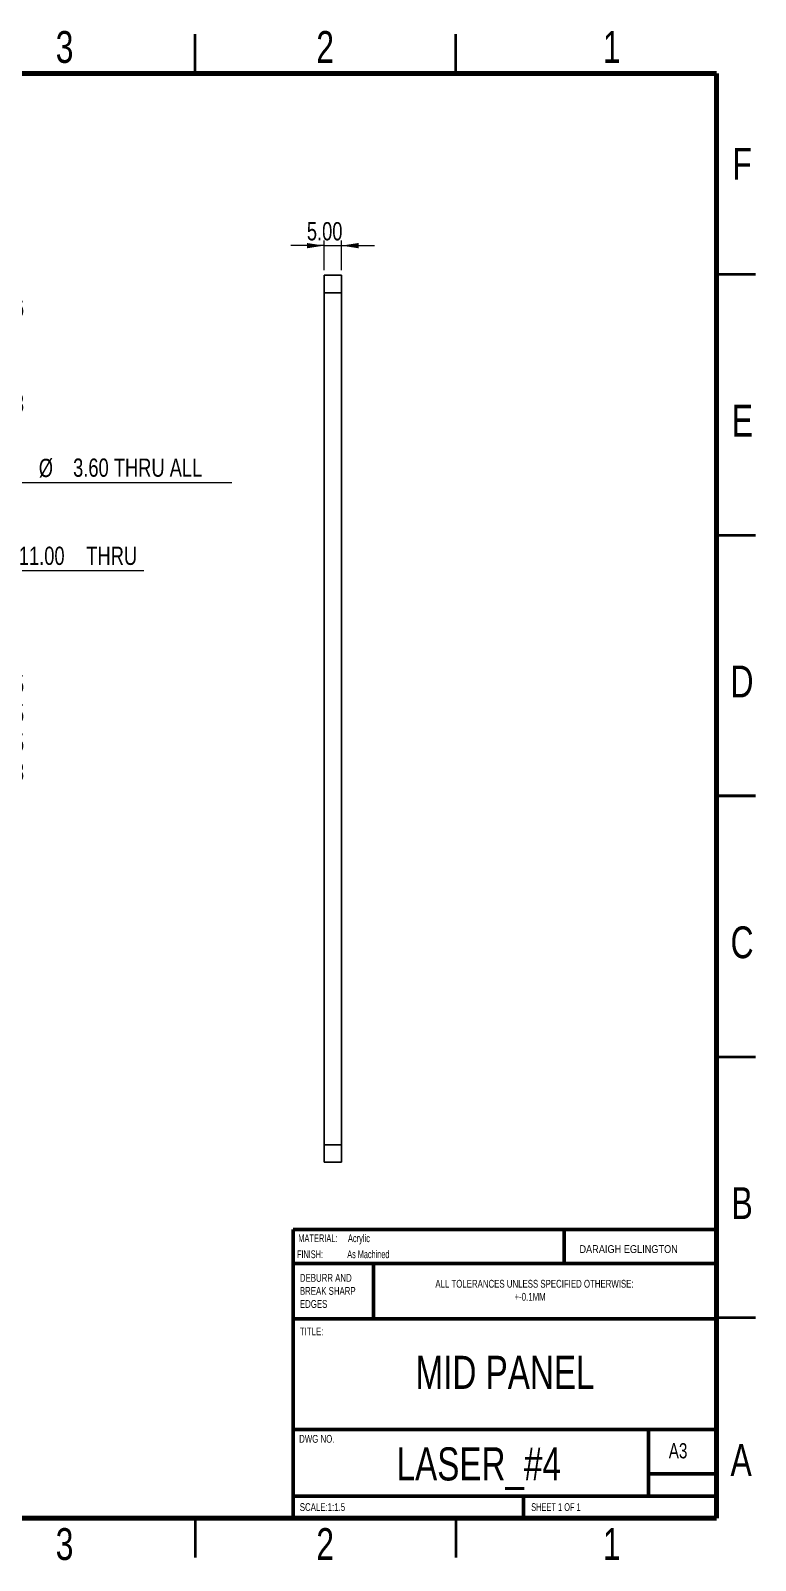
# Model space of a CAD drawing. Header units: millimetres. Extents: x 2 to 418, y 2 to 295.
# Drawn here: x 278.4 to 417.5, y 1.9 to 295.2 of the extents above; entities that cross this region are included whole.
import ezdxf

# ---------------------------------------------------------------- set-up
doc = ezdxf.new("R2010")
doc.units = ezdxf.units.MM
doc.styles.add('SLDTEXTSTYLE0', font='TXT', dxfattribs={"width": 0.75})
doc.styles.add('SLDTEXTSTYLE1', font='TXT', dxfattribs={"width": 0.877898})
doc.styles.add('SLDTEXTSTYLE2', font='TXT', dxfattribs={"width": 0.641667})
doc.styles.add('SLDTEXTSTYLE3', font='TXT', dxfattribs={"width": 0.690476})
doc.styles.add('SLDTEXTSTYLE4', font='TXT', dxfattribs={"width": 0.6875})
doc.dimstyles.new('SLDDIMSTYLE1', dxfattribs={"dimtxt": 3.5, "dimasz": 3.302, "dimexe": 0, "dimexo": 0.0625, "dimgap": 0.875, "dimtad": 0, "dimtih": 1, "dimtoh": 1, "dimdec": 1, "dimlfac": 1.5, "dimrnd": 1e-09, "dimzin": 12, "dimdsep": 46, "dimtxsty": 'SLDTEXTSTYLE0', "dimsah": 1, "dimcen": 0.09, "dimadec": 0, "dimazin": 3, "dimtfac": 1, "dimtdec": 1, "dimtofl": 0, "dimtmove": 0, "dimatfit": 3, "dimfxl": 1, "dimfrac": 2, "dimtolj": 1, "dimtzin": 12, "dimarcsym": 0})
doc.dimstyles.new('SLDDIMSTYLE4', dxfattribs={"dimtxt": 3.5, "dimasz": 3.302, "dimexe": 0, "dimexo": 0.0625, "dimgap": 0.875, "dimtad": 0, "dimtih": 1, "dimtoh": 1, "dimlfac": 1.5, "dimrnd": 1e-09, "dimzin": 4, "dimdsep": 46, "dimtxsty": 'SLDTEXTSTYLE0', "dimsah": 1, "dimcen": 0, "dimadec": 0, "dimazin": 1, "dimtfac": 1, "dimtofl": 0, "dimtmove": 0, "dimatfit": 3, "dimfxl": 1, "dimfrac": 2, "dimtolj": 1, "dimtzin": 12, "dimarcsym": 0})
doc.dimstyles.new('SLDDIMSTYLE5', dxfattribs={"dimtxt": 3.5, "dimasz": 3.302, "dimexe": 0, "dimexo": 0.0625, "dimgap": 0.875, "dimtad": 0, "dimtih": 1, "dimtoh": 1, "dimlfac": 1.5, "dimrnd": 1e-09, "dimzin": 4, "dimdsep": 46, "dimtxsty": 'SLDTEXTSTYLE0', "dimsah": 1, "dimcen": 0, "dimadec": 0, "dimazin": 1, "dimtfac": 1, "dimtofl": 0, "dimtmove": 0, "dimatfit": 3, "dimfxl": 1, "dimfrac": 2, "dimtolj": 1, "dimtzin": 12, "dimarcsym": 0})
doc.dimstyles.new('SLDDIMSTYLE6', dxfattribs={"dimtxt": 3.5, "dimasz": 3.302, "dimexe": 0, "dimexo": 0.0625, "dimgap": 0.875, "dimtad": 1, "dimlfac": 1.5, "dimrnd": 1e-09, "dimzin": 4, "dimdsep": 46, "dimtxsty": 'SLDTEXTSTYLE0', "dimsah": 1, "dimcen": 0.09, "dimadec": 0, "dimazin": 1, "dimtfac": 1, "dimtmove": 0, "dimatfit": 0, "dimfxl": 1, "dimfrac": 2, "dimtolj": 1, "dimtzin": 12, "dimarcsym": 0})

# ---------------------------------------------------------------- blocks, each defined once
blk = doc.blocks.new('SW_NOTE_0')
at = {"color": 0, "linetype": 'Continuous', "lineweight": 0, "char_height": 1.5, "attachment_point": 1, "style": 'SLDTEXTSTYLE0'}
for s, insert in [('ALL TOLERANCES UNLESS SPECIFIED OTHERWISE:', (0, 1.93)), ('+-0.1MM', (15.19, -0.57))]:
    blk.add_mtext(s, dxfattribs=dict(at, insert=insert))
blk = doc.blocks.new('SW_NOTE_0_1')
at = {"color": 0, "linetype": 'Continuous', "lineweight": 0, "char_height": 1.5, "attachment_point": 1, "style": 'SLDTEXTSTYLE0'}
for s, insert in [('DEBURR AND', (0, 1.93)), ('BREAK SHARP', (0, -0.57)), ('EDGES', (0, -3.07))]:
    blk.add_mtext(s, dxfattribs=dict(at, insert=insert))
blk = doc.blocks.new('_D_17')
at = {"color": 7, "linetype": 'Continuous', "lineweight": 0}
for p, q in [((258.39, 154.18), (208.91, 154.18)), ((263.39, 153.12), (258.39, 154.18)), ((263.39, 153.12), (268.39, 153.12)), ((267.37, 124.53), (267.37, 153.12))]:
    blk.add_line(p, q, dxfattribs=at)
at = {"color": 7, "linetype": 'Continuous', "lineweight": 18}
blk.add_solid([(267.37, 153.12), (266.86, 149.82), (267.88, 149.82)], dxfattribs=at)
at = {"color": 7, "linetype": 'Continuous', "lineweight": 18, "insert": (268.39, 154.86), "char_height": 3.5, "attachment_point": 1, "style": 'SLDTEXTSTYLE0'}
blk.add_mtext('113.8', dxfattribs=at)
blk = doc.blocks.new('_D_18')
at = {"color": 7, "linetype": 'Continuous', "lineweight": 0}
for p, q in [((263.39, 158.74), (258.39, 156.63)), ((263.39, 158.74), (268.39, 158.74)), ((267.37, 153.12), (267.37, 158.74)), ((258.39, 156.63), (128.11, 156.63))]:
    blk.add_line(p, q, dxfattribs=at)
at = {"color": 7, "linetype": 'Continuous', "lineweight": 18}
blk.add_solid([(267.37, 158.74), (266.86, 155.43), (267.88, 155.43)], dxfattribs=at)
at = {"color": 7, "linetype": 'Continuous', "lineweight": 18, "insert": (268.39, 160.47), "char_height": 3.5, "attachment_point": 1, "style": 'SLDTEXTSTYLE0'}
blk.add_mtext('117.5', dxfattribs=at)
blk = doc.blocks.new('_D_19')
at = {"color": 7, "linetype": 'Continuous', "lineweight": 0}
for p, q in [((263.39, 164.35), (258.39, 163.3)), ((263.39, 164.35), (268.39, 164.35)), ((267.37, 158.74), (267.37, 164.35)), ((258.39, 163.3), (169.59, 163.3))]:
    blk.add_line(p, q, dxfattribs=at)
at = {"color": 7, "linetype": 'Continuous', "lineweight": 18}
blk.add_solid([(267.37, 164.35), (266.86, 161.05), (267.88, 161.05)], dxfattribs=at)
at = {"color": 7, "linetype": 'Continuous', "lineweight": 18, "insert": (268.39, 166.08), "char_height": 3.5, "attachment_point": 1, "style": 'SLDTEXTSTYLE0'}
blk.add_mtext('127.5', dxfattribs=at)
blk = doc.blocks.new('_D_20')
at = {"color": 7, "linetype": 'Continuous', "lineweight": 0}
for p, q in [((128.11, 169.96), (268.39, 169.96)), ((267.37, 164.35), (267.37, 169.96))]:
    blk.add_line(p, q, dxfattribs=at)
at = {"color": 7, "linetype": 'Continuous', "lineweight": 18}
blk.add_solid([(267.37, 169.96), (266.86, 166.66), (267.88, 166.66)], dxfattribs=at)
at = {"color": 7, "linetype": 'Continuous', "lineweight": 18, "insert": (268.39, 171.7), "char_height": 3.5, "attachment_point": 1, "style": 'SLDTEXTSTYLE0'}
blk.add_mtext('137.5', dxfattribs=at)
blk = doc.blocks.new('_D_21')
at = {"color": 7, "linetype": 'Continuous', "lineweight": 0}
for p, q in [((85.42, 223.8), (268.39, 223.8)), ((267.37, 169.96), (267.37, 223.8))]:
    blk.add_line(p, q, dxfattribs=at)
at = {"color": 7, "linetype": 'Continuous', "lineweight": 18}
blk.add_solid([(267.37, 223.8), (266.86, 220.49), (267.88, 220.49)], dxfattribs=at)
at = {"color": 7, "linetype": 'Continuous', "lineweight": 18, "insert": (268.39, 225.53), "char_height": 3.5, "attachment_point": 1, "style": 'SLDTEXTSTYLE0'}
blk.add_mtext('218.3', dxfattribs=at)
blk = doc.blocks.new('_D_22')
at = {"color": 7, "linetype": 'Continuous', "lineweight": 0}
for p, q in [((103.76, 242.05), (268.39, 242.05)), ((267.37, 223.8), (267.37, 242.05))]:
    blk.add_line(p, q, dxfattribs=at)
at = {"color": 7, "linetype": 'Continuous', "lineweight": 18}
blk.add_solid([(267.37, 242.05), (266.86, 238.74), (267.88, 238.74)], dxfattribs=at)
at = {"color": 7, "linetype": 'Continuous', "lineweight": 18, "insert": (268.39, 243.78), "char_height": 3.5, "attachment_point": 1, "style": 'SLDTEXTSTYLE0'}
blk.add_mtext('245.6', dxfattribs=at)
blk = doc.blocks.new('_D_35')
at = {"color": 7, "linetype": 'Continuous', "lineweight": 0}
for p, q in [((243.13, 223.2), (268.4, 208.6)), ((268.4, 208.6), (317.03, 208.6))]:
    blk.add_line(p, q, dxfattribs=at)
at = {"color": 7, "linetype": 'Continuous', "lineweight": 18}
blk.add_solid([(243.13, 223.2), (245.74, 221.11), (246.24, 221.98)], dxfattribs=at)
at = {"color": 7, "linetype": 'Continuous', "lineweight": 18, "char_height": 3.5, "attachment_point": 1}
for s, insert, style in [('24 x', (269.99, 213.17), 'SLDTEXTSTYLE4'), ('%%c', (279.99, 213.12), 'SLDTEXTSTYLE0'), ('3.60 THRU ALL', (286.58, 213.17), 'SLDTEXTSTYLE0')]:
    blk.add_mtext(s, dxfattribs=dict(at, insert=insert, style=style))
blk = doc.blocks.new('_D_38')
at = {"color": 7, "linetype": 'Continuous', "lineweight": 0}
for p, q in [((166.8, 164.24), (269.3, 191.71)), ((269.3, 191.71), (300.16, 191.71))]:
    blk.add_line(p, q, dxfattribs=at)
at = {"color": 7, "linetype": 'Continuous', "lineweight": 18}
blk.add_solid([(166.8, 164.24), (170.12, 164.61), (169.86, 165.59)], dxfattribs=at)
at = {"color": 7, "linetype": 'Continuous', "lineweight": 18, "char_height": 3.5, "attachment_point": 1, "style": 'SLDTEXTSTYLE0'}
for s, insert in [('%%c', (270.88, 196.22)), ('11.00', (276.16, 196.27)), ('THRU', (289.11, 196.27))]:
    blk.add_mtext(s, dxfattribs=dict(at, insert=insert))
blk = doc.blocks.new('_D_39')
at = {"color": 7, "linetype": 'Continuous', "lineweight": 0}
for p, q in [((334.73, 253.98), (328.38, 253.98)), ((334.73, 249.3), (334.73, 254.98)), ((334.73, 253.98), (338.07, 253.98)), ((338.07, 249.3), (338.07, 254.98)), ((338.07, 253.98), (344.42, 253.98))]:
    blk.add_line(p, q, dxfattribs=at)
at = {"color": 7, "linetype": 'Continuous', "lineweight": 18}
for points in [[(334.73, 253.98), (331.43, 254.49), (331.43, 253.47)], [(338.07, 253.98), (341.37, 253.47), (341.37, 254.49)]]:
    blk.add_solid(points, dxfattribs=at)
at = {"color": 7, "linetype": 'Continuous', "lineweight": 18, "insert": (331.43, 258.49), "char_height": 3.5, "attachment_point": 1, "style": 'SLDTEXTSTYLE0'}
blk.add_mtext('5.00', dxfattribs=at)

msp = doc.modelspace()

# ---------------------------------------------------------------- linework, layer by layer
at = {"color": 7, "linetype": 'Continuous', "lineweight": 35}
for p, q in [((310, 287), (310, 294.5)), ((360, 287), (360, 294.5)), ((410, 248.5), (417.5, 248.5)), ((410, 198.5), (417.5, 198.5)), ((417.5, 148.5), (410, 148.5)), ((410, 148.5), (417.5, 148.5)), ((410, 98.5), (417.5, 98.5)), ((410, 48.5), (417.5, 48.5)), ((310, 10), (310, 2.5)), ((360, 10), (360, 2.5))]:
    msp.add_line(p, q, dxfattribs=at)
at = {"color": 7, "linetype": 'Continuous', "lineweight": 70}
for p, q in [((10, 287), (410, 287)), ((410, 287), (410, 10)), ((410, 10), (10, 10))]:
    msp.add_line(p, q, dxfattribs=at)
at = {"color": 7, "linetype": 'Continuous', "lineweight": 25}
for p, q in [((334.7349, 248.296), (338.0682, 248.296)), ((334.7349, 244.9626), (334.7349, 248.296)), ((338.0682, 244.9626), (338.0682, 248.296)), ((334.7349, 244.9626), (338.0682, 244.9626)), ((334.7349, 81.6293), (334.7349, 244.9626)), ((338.0682, 81.6293), (338.0682, 244.9626)), ((334.7349, 81.6293), (338.0682, 81.6293)), ((334.7349, 78.296), (334.7349, 81.6293)), ((338.0682, 78.296), (338.0682, 81.6293)), ((334.7349, 78.296), (338.0682, 78.296))]:
    msp.add_line(p, q, dxfattribs=at)
at = {"color": 7, "linetype": 'Continuous', "lineweight": 50}
for p, q in [((328.8, 65.3842), (410.0001, 65.3842)), ((328.8, 65.3842), (328.8, 10)), ((380.8, 58.875), (380.8, 65.25)), ((410, 58.875), (328.8, 58.875)), ((344.1974, 48.25), (344.1974, 58.875)), ((410, 48.25), (328.8, 48.25)), ((328.8, 27), (410, 27)), ((397, 14.25), (397, 27)), ((410, 18.5), (397, 18.5)), ((328.8, 14.25), (410, 14.25)), ((373, 10), (373, 14.25))]:
    msp.add_line(p, q, dxfattribs=at)

# ---------------------------------------------------------------- block references
at = {"color": 7, "linetype": 'Continuous', "lineweight": 0}
for name, p in [('SW_NOTE_0_1', (330.0902, 54.9129)), ('SW_NOTE_0', (356.0861, 53.7839))]:
    msp.add_blockref(name, p, dxfattribs=at)

# ---------------------------------------------------------------- texts
for s, insert, char_height, attachment_point, style in [('3', (284.9386, 295.1137), 6.096, 2, 'SLDTEXTSTYLE0'), ('2', (334.9386, 295.1137), 6.096, 2, 'SLDTEXTSTYLE0'), ('1', (389.9386, 295.1137), 6.096, 2, 'SLDTEXTSTYLE0'), ('F', (414.9365, 272.7257), 6.096, 2, 'SLDTEXTSTYLE0'), ('E', (415.0106, 223.4757), 6.096, 2, 'SLDTEXTSTYLE0'), ('D', (414.9302, 173.4757), 6.096, 2, 'SLDTEXTSTYLE0'), ('C', (414.9365, 123.4757), 6.096, 2, 'SLDTEXTSTYLE0'), ('B', (414.9534, 73.4757), 6.096, 2, 'SLDTEXTSTYLE0'), ('MATERIAL:     Acrylic', (329.7776, 64.4438), 1.5, 1, 'SLDTEXTSTYLE3'), ('DARAIGH EGLINGTON', (383.7299, 62.3657), 1.5, 1, 'SLDTEXTSTYLE1'), ('FINISH:            As Machined', (329.544, 61.3725), 1.5, 1, 'SLDTEXTSTYLE2'), ('TITLE:', (330.0902, 46.5762), 1.5, 1, 'SLDTEXTSTYLE0'), ('MID PANEL', (369.4521, 41.1608), 6.35, 2, 'SLDTEXTSTYLE0'), ('DWG NO.', (329.953, 25.9861), 1.5, 1, 'SLDTEXTSTYLE0'), ('LASER_#4', (364.4144, 23.6069), 6.35, 2, 'SLDTEXTSTYLE0'), ('A3', (400.8712, 24.4064), 2.91042, 1, 'SLDTEXTSTYLE0'), ('A', (414.7566, 24.2257), 6.096, 2, 'SLDTEXTSTYLE0'), ('SCALE:1:1.5', (330.074, 12.9001), 1.5, 1, 'SLDTEXTSTYLE0'), ('SHEET 1 OF 1', (374.4783, 12.9001), 1.5, 1, 'SLDTEXTSTYLE4'), ('3', (284.9386, 8.1137), 6.096, 2, 'SLDTEXTSTYLE0'), ('2', (334.9386, 8.1137), 6.096, 2, 'SLDTEXTSTYLE0'), ('1', (389.9386, 8.1137), 6.096, 2, 'SLDTEXTSTYLE0')]:
    msp.add_mtext(s, dxfattribs=dict(at, insert=insert, char_height=char_height, attachment_point=attachment_point, style=style))

# ---------------------------------------------------------------- dimensions: what is measured, and where the dimension line sits
at = {"color": 7, "linetype": 'Continuous', "lineweight": 18}
dim = msp.add_linear_dim(base=(338.0682, 253.9828), p1=(334.7349, 248.296), p2=(338.0682, 248.296), dimstyle='SLDDIMSTYLE6', dxfattribs=at)
dim.commit()
dim.dimension.update_dxf_attribs({"geometry": '_D_39', "text_midpoint": (335.9574, 253.9828), "dimtype": 160})
for feature_location, offset, origin, picture, middle in [((102.7581, 242.046), (165.6306, 0), (244.9247, 78.296), '_D_22', (274.2074, 242.046)), ((84.4247297797, 223.7959715015), (183.963938039, 0), (244.9247297797, 78.2959715015), '_D_21', (274.2074180624, 223.7959715015)), ((127.1081, 169.9626), (141.2806, 0), (244.9247, 78.296), '_D_20', (274.2074, 169.9626)), ((168.5914, 163.296), (99.7973, 1.0518), (244.9247, 78.296), '_D_19', (274.2074, 164.3478)), ((127.1081, 156.6293), (141.2806, 2.1067), (244.9247, 78.296), '_D_18', (274.2074, 158.736)), ((207.9126, 154.176), (60.476, -1.0518), (244.9247, 78.296), '_D_17', (274.2074, 153.1242))]:
    dim = msp.add_ordinate_dim(feature_location=feature_location, offset=offset, dtype=0, origin=origin, dimstyle='SLDDIMSTYLE1', dxfattribs=at)
    dim.commit()
    dim.dimension.update_dxf_attribs({"geometry": picture, "text_midpoint": middle})
for p1, p2, text, dimstyle, picture, middle in [((241.0522, 224.396), (243.1306, 223.196), '24 x <> THRU ALL\\P', 'SLDDIMSTYLE4', '_D_35', (293.509, 211.4093)), ((159.7163, 162.347), (166.7998, 164.245), '<> THRU', 'SLDDIMSTYLE5', '_D_38', (285.5227, 194.5137))]:
    dim = msp.add_diameter_dim_2p(p1=p1, p2=p2, text=text, dimstyle=dimstyle, dxfattribs=at)
    dim.commit()
    dim.dimension.update_dxf_attribs({"geometry": picture, "text_midpoint": middle, "dimtype": 163})

doc.saveas('drawing.dxf')
